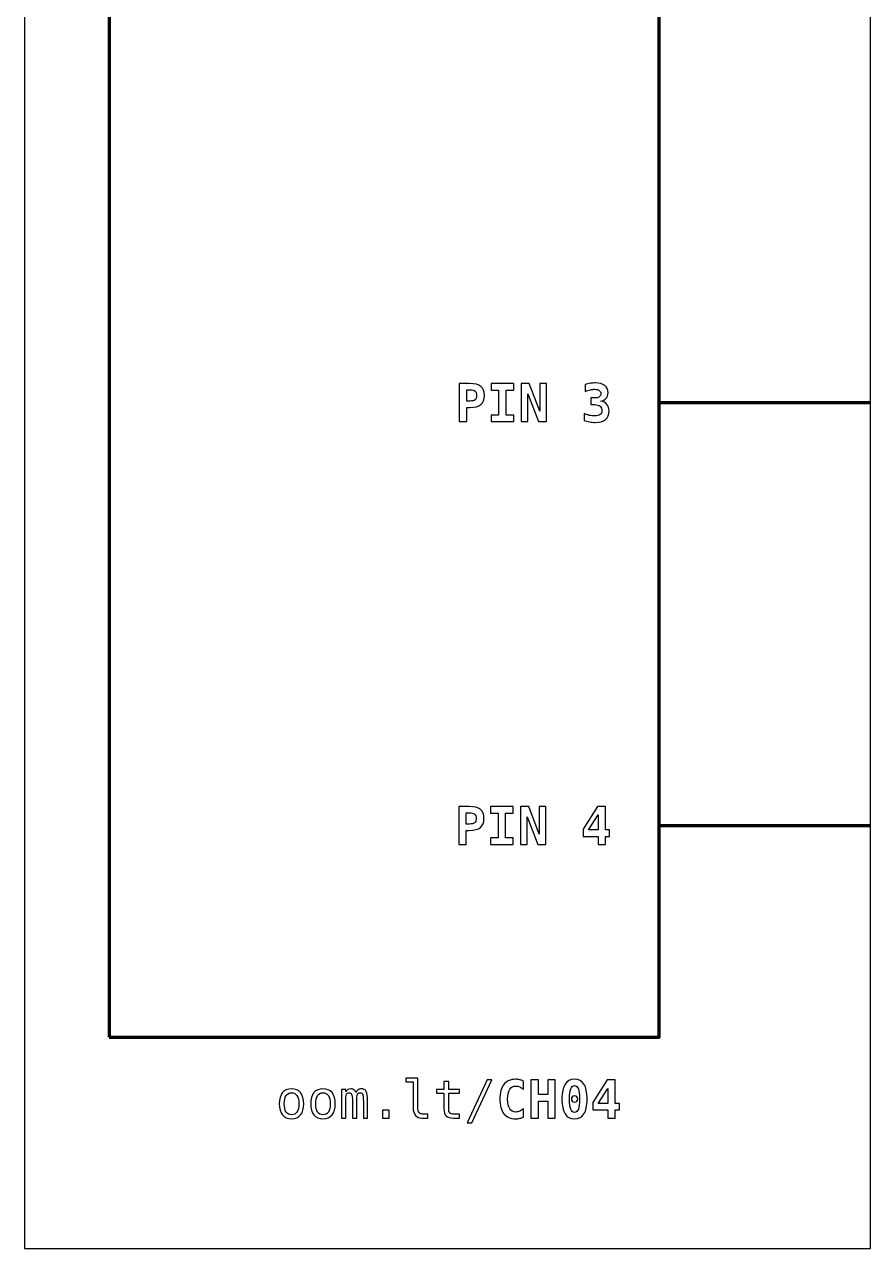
# Model space of a CAD drawing. Header units: centimetres. Extents: x -11.5 to -9.5, y -16.85 to -10.85.
# Drawn here: x -11.5 to -9.5, y -16.85 to -13.956 of the extents above; entities that cross this region are included whole.
import ezdxf

# ---------------------------------------------------------------- set-up
doc = ezdxf.new("R2010")
doc.units = ezdxf.units.CM
doc.header["$MEASUREMENT"] = 0
doc.layers.add('Layer 1', color=7, linetype='Continuous')

msp = doc.modelspace()

# ---------------------------------------------------------------- linework, layer by layer
at = {"layer": 'Layer 1', "color": 7}
msp.add_lwpolyline([(-11.5, -16.85), (-9.5, -16.85), (-9.5, -10.85), (-11.5, -10.85), (-11.5, -16.85)], close=True, dxfattribs=at)
at = {"layer": 'Layer 1', "color": 7, "lineweight": 100}
msp.add_lwpolyline([(-11.3, -16.35), (-10, -16.35), (-10, -12.35), (-11.3, -12.35), (-11.3, -16.35)], close=True, dxfattribs=at)
at = {"layer": 'Layer 1', "color": 250}
for points, knots in [([(-10.47204, -14.80492), (-10.47204, -14.80492), (-10.44761, -14.80492), (-10.44761, -14.80492), (-10.44761, -14.80492), (-10.4352, -14.80492), (-10.42627, -14.80712), (-10.42082, -14.81155), (-10.42082, -14.81155), (-10.41536, -14.81597), (-10.41265, -14.82315), (-10.41265, -14.83307), (-10.41265, -14.83307), (-10.41265, -14.84299), (-10.41536, -14.85017), (-10.42082, -14.8546), (-10.42082, -14.8546), (-10.42627, -14.85902), (-10.4352, -14.86122), (-10.44761, -14.86122), (-10.44761, -14.86122), (-10.44761, -14.86122), (-10.45426, -14.86122), (-10.45426, -14.86122), (-10.45426, -14.86122), (-10.45426, -14.86122), (-10.45426, -14.89493), (-10.45426, -14.89493), (-10.45426, -14.89493), (-10.45426, -14.89493), (-10.47204, -14.89493), (-10.47204, -14.89493), (-10.47204, -14.89493), (-10.47204, -14.89493), (-10.47204, -14.80492), (-10.47204, -14.80492)], [0, 0, 0, 0, 0.1111111, 0.1111111, 0.1111111, 0.1111111, 0.2222222, 0.2222222, 0.2222222, 0.2222222, 0.3333333, 0.3333333, 0.3333333, 0.3333333, 0.4444444, 0.4444444, 0.4444444, 0.4444444, 0.5555556, 0.5555556, 0.5555556, 0.5555556, 0.6666667, 0.6666667, 0.6666667, 0.6666667, 0.7777778, 0.7777778, 0.7777778, 0.7777778, 0.8888889, 0.8888889, 0.8888889, 0.8888889, 1, 1, 1, 1]), ([(-10.39711, -14.8206), (-10.39711, -14.8206), (-10.39711, -14.80492), (-10.39711, -14.80492), (-10.39711, -14.80492), (-10.39711, -14.80492), (-10.34352, -14.80492), (-10.34352, -14.80492), (-10.34352, -14.80492), (-10.34352, -14.80492), (-10.34352, -14.8206), (-10.34352, -14.8206), (-10.34352, -14.8206), (-10.34352, -14.8206), (-10.36143, -14.8206), (-10.36143, -14.8206), (-10.36143, -14.8206), (-10.36143, -14.8206), (-10.36143, -14.87925), (-10.36143, -14.87925), (-10.36143, -14.87925), (-10.36143, -14.87925), (-10.34352, -14.87925), (-10.34352, -14.87925), (-10.34352, -14.87925), (-10.34352, -14.87925), (-10.34352, -14.89493), (-10.34352, -14.89493), (-10.34352, -14.89493), (-10.34352, -14.89493), (-10.39711, -14.89493), (-10.39711, -14.89493), (-10.39711, -14.89493), (-10.39711, -14.89493), (-10.39711, -14.87925), (-10.39711, -14.87925), (-10.39711, -14.87925), (-10.39711, -14.87925), (-10.37921, -14.87925), (-10.37921, -14.87925), (-10.37921, -14.87925), (-10.37921, -14.87925), (-10.37921, -14.8206), (-10.37921, -14.8206), (-10.37921, -14.8206), (-10.37921, -14.8206), (-10.39711, -14.8206), (-10.39711, -14.8206)], [0, 0, 0, 0, 0.0833333, 0.0833333, 0.0833333, 0.0833333, 0.1666667, 0.1666667, 0.1666667, 0.1666667, 0.25, 0.25, 0.25, 0.25, 0.3333333, 0.3333333, 0.3333333, 0.3333333, 0.4166667, 0.4166667, 0.4166667, 0.4166667, 0.5, 0.5, 0.5, 0.5, 0.5833333, 0.5833333, 0.5833333, 0.5833333, 0.6666667, 0.6666667, 0.6666667, 0.6666667, 0.75, 0.75, 0.75, 0.75, 0.8333333, 0.8333333, 0.8333333, 0.8333333, 0.9166667, 0.9166667, 0.9166667, 0.9166667, 1, 1, 1, 1]), ([(-10.32597, -14.80492), (-10.32597, -14.80492), (-10.30685, -14.80492), (-10.30685, -14.80492), (-10.30685, -14.80492), (-10.30685, -14.80492), (-10.28179, -14.87034), (-10.28179, -14.87034), (-10.28179, -14.87034), (-10.28179, -14.87034), (-10.28179, -14.80492), (-10.28179, -14.80492), (-10.28179, -14.80492), (-10.28179, -14.80492), (-10.26611, -14.80492), (-10.26611, -14.80492), (-10.26611, -14.80492), (-10.26611, -14.80492), (-10.26611, -14.89493), (-10.26611, -14.89493), (-10.26611, -14.89493), (-10.26611, -14.89493), (-10.2851, -14.89493), (-10.2851, -14.89493), (-10.2851, -14.89493), (-10.2851, -14.89493), (-10.31029, -14.82951), (-10.31029, -14.82951), (-10.31029, -14.82951), (-10.31029, -14.82951), (-10.31029, -14.89493), (-10.31029, -14.89493), (-10.31029, -14.89493), (-10.31029, -14.89493), (-10.32597, -14.89493), (-10.32597, -14.89493), (-10.32597, -14.89493), (-10.32597, -14.89493), (-10.32597, -14.80492), (-10.32597, -14.80492)], [0, 0, 0, 0, 0.1, 0.1, 0.1, 0.1, 0.2, 0.2, 0.2, 0.2, 0.3, 0.3, 0.3, 0.3, 0.4, 0.4, 0.4, 0.4, 0.5, 0.5, 0.5, 0.5, 0.6, 0.6, 0.6, 0.6, 0.7, 0.7, 0.7, 0.7, 0.8, 0.8, 0.8, 0.8, 0.9, 0.9, 0.9, 0.9, 1, 1, 1, 1]), ([(-10.1514, -14.85466), (-10.1514, -14.85466), (-10.16093, -14.85466), (-10.16093, -14.85466), (-10.16093, -14.85466), (-10.16093, -14.85466), (-10.16093, -14.83898), (-10.16093, -14.83898), (-10.16093, -14.83898), (-10.16093, -14.83898), (-10.1514, -14.83898), (-10.1514, -14.83898), (-10.1514, -14.83898), (-10.147, -14.83898), (-10.14356, -14.83811), (-10.14113, -14.83636), (-10.14113, -14.83636), (-10.1387, -14.83461), (-10.13749, -14.83215), (-10.13749, -14.82898), (-10.13749, -14.82898), (-10.13749, -14.82564), (-10.1387, -14.82303), (-10.14113, -14.82116), (-10.14113, -14.82116), (-10.14356, -14.81928), (-10.147, -14.81836), (-10.1514, -14.81836), (-10.1514, -14.81836), (-10.15477, -14.81836), (-10.1584, -14.81879), (-10.16224, -14.81963), (-10.16224, -14.81963), (-10.16611, -14.82048), (-10.17011, -14.82171), (-10.17424, -14.82332), (-10.17424, -14.82332), (-10.17424, -14.82332), (-10.17424, -14.80716), (-10.17424, -14.80716), (-10.17424, -14.80716), (-10.17011, -14.80591), (-10.16603, -14.80496), (-10.16202, -14.80428), (-10.16202, -14.80428), (-10.15799, -14.80362), (-10.15414, -14.80329), (-10.15043, -14.80329), (-10.15043, -14.80329), (-10.14095, -14.80329), (-10.13356, -14.80537), (-10.12827, -14.80951), (-10.12827, -14.80951), (-10.12296, -14.81365), (-10.12031, -14.81935), (-10.12031, -14.82663), (-10.12031, -14.82663), (-10.12031, -14.83196), (-10.12183, -14.83634), (-10.1249, -14.83974), (-10.1249, -14.83974), (-10.12794, -14.84313), (-10.1323, -14.84536), (-10.13796, -14.84639), (-10.13796, -14.84639), (-10.13154, -14.84752), (-10.12662, -14.85009), (-10.12325, -14.85408), (-10.12325, -14.85408), (-10.11987, -14.85807), (-10.11819, -14.86334), (-10.11819, -14.86985), (-10.11819, -14.86985), (-10.11819, -14.87857), (-10.12099, -14.88522), (-10.12656, -14.88981), (-10.12656, -14.88981), (-10.13216, -14.89439), (-10.14027, -14.89668), (-10.15093, -14.89668), (-10.15093, -14.89668), (-10.15545, -14.89668), (-10.15992, -14.89629), (-10.16432, -14.89553), (-10.16432, -14.89553), (-10.16873, -14.89477), (-10.17295, -14.89365), (-10.17696, -14.89221), (-10.17696, -14.89221), (-10.17696, -14.89221), (-10.17696, -14.87569), (-10.17696, -14.87569), (-10.17696, -14.87569), (-10.17317, -14.87758), (-10.1691, -14.87902), (-10.16471, -14.88001), (-10.16471, -14.88001), (-10.16035, -14.881), (-10.15574, -14.88149), (-10.15093, -14.88149), (-10.15093, -14.88149), (-10.14609, -14.88149), (-10.14228, -14.88038), (-10.13946, -14.87814), (-10.13946, -14.87814), (-10.13665, -14.87592), (-10.13525, -14.87291), (-10.13525, -14.86912), (-10.13525, -14.86912), (-10.13525, -14.86452), (-10.13665, -14.86093), (-10.13946, -14.85842), (-10.13946, -14.85842), (-10.14228, -14.85591), (-10.14626, -14.85466), (-10.1514, -14.85466)], [0, 0, 0, 0, 0.0344828, 0.0344828, 0.0344828, 0.0344828, 0.0689655, 0.0689655, 0.0689655, 0.0689655, 0.1034483, 0.1034483, 0.1034483, 0.1034483, 0.137931, 0.137931, 0.137931, 0.137931, 0.1724138, 0.1724138, 0.1724138, 0.1724138, 0.2068966, 0.2068966, 0.2068966, 0.2068966, 0.2413793, 0.2413793, 0.2413793, 0.2413793, 0.2758621, 0.2758621, 0.2758621, 0.2758621, 0.3103448, 0.3103448, 0.3103448, 0.3103448, 0.3448276, 0.3448276, 0.3448276, 0.3448276, 0.3793103, 0.3793103, 0.3793103, 0.3793103, 0.4137931, 0.4137931, 0.4137931, 0.4137931, 0.4482759, 0.4482759, 0.4482759, 0.4482759, 0.4827586, 0.4827586, 0.4827586, 0.4827586, 0.5172414, 0.5172414, 0.5172414, 0.5172414, 0.5517241, 0.5517241, 0.5517241, 0.5517241, 0.5862069, 0.5862069, 0.5862069, 0.5862069, 0.6206897, 0.6206897, 0.6206897, 0.6206897, 0.6551724, 0.6551724, 0.6551724, 0.6551724, 0.6896552, 0.6896552, 0.6896552, 0.6896552, 0.7241379, 0.7241379, 0.7241379, 0.7241379, 0.7586207, 0.7586207, 0.7586207, 0.7586207, 0.7931034, 0.7931034, 0.7931034, 0.7931034, 0.8275862, 0.8275862, 0.8275862, 0.8275862, 0.862069, 0.862069, 0.862069, 0.862069, 0.8965517, 0.8965517, 0.8965517, 0.8965517, 0.9310345, 0.9310345, 0.9310345, 0.9310345, 0.9655172, 0.9655172, 0.9655172, 0.9655172, 1, 1, 1, 1]), ([(-10.45426, -14.81988), (-10.45426, -14.81988), (-10.45426, -14.84626), (-10.45426, -14.84626), (-10.45426, -14.84626), (-10.45426, -14.84626), (-10.44695, -14.84626), (-10.44695, -14.84626), (-10.44695, -14.84626), (-10.44113, -14.84626), (-10.43703, -14.84527), (-10.43469, -14.84332), (-10.43469, -14.84332), (-10.43232, -14.84134), (-10.43115, -14.83793), (-10.43115, -14.83307), (-10.43115, -14.83307), (-10.43115, -14.82822), (-10.43232, -14.8248), (-10.43469, -14.82282), (-10.43469, -14.82282), (-10.43703, -14.82087), (-10.44113, -14.81988), (-10.44695, -14.81988), (-10.44695, -14.81988), (-10.44695, -14.81988), (-10.45426, -14.81988), (-10.45426, -14.81988)], [0, 0, 0, 0, 0.1428571, 0.1428571, 0.1428571, 0.1428571, 0.2857143, 0.2857143, 0.2857143, 0.2857143, 0.4285714, 0.4285714, 0.4285714, 0.4285714, 0.5714286, 0.5714286, 0.5714286, 0.5714286, 0.7142857, 0.7142857, 0.7142857, 0.7142857, 0.8571429, 0.8571429, 0.8571429, 0.8571429, 1, 1, 1, 1]), ([(-10.47329, -15.80498), (-10.47329, -15.80498), (-10.44886, -15.80498), (-10.44886, -15.80498), (-10.44886, -15.80498), (-10.43645, -15.80498), (-10.42752, -15.80718), (-10.42207, -15.81161), (-10.42207, -15.81161), (-10.41661, -15.81603), (-10.4139, -15.82321), (-10.4139, -15.83313), (-10.4139, -15.83313), (-10.4139, -15.84305), (-10.41661, -15.85023), (-10.42207, -15.85466), (-10.42207, -15.85466), (-10.42752, -15.85908), (-10.43645, -15.86128), (-10.44886, -15.86128), (-10.44886, -15.86128), (-10.44886, -15.86128), (-10.45551, -15.86128), (-10.45551, -15.86128), (-10.45551, -15.86128), (-10.45551, -15.86128), (-10.45551, -15.89499), (-10.45551, -15.89499), (-10.45551, -15.89499), (-10.45551, -15.89499), (-10.47329, -15.89499), (-10.47329, -15.89499), (-10.47329, -15.89499), (-10.47329, -15.89499), (-10.47329, -15.80498), (-10.47329, -15.80498)], [0, 0, 0, 0, 0.1111111, 0.1111111, 0.1111111, 0.1111111, 0.2222222, 0.2222222, 0.2222222, 0.2222222, 0.3333333, 0.3333333, 0.3333333, 0.3333333, 0.4444444, 0.4444444, 0.4444444, 0.4444444, 0.5555556, 0.5555556, 0.5555556, 0.5555556, 0.6666667, 0.6666667, 0.6666667, 0.6666667, 0.7777778, 0.7777778, 0.7777778, 0.7777778, 0.8888889, 0.8888889, 0.8888889, 0.8888889, 1, 1, 1, 1]), ([(-10.45551, -15.81994), (-10.45551, -15.81994), (-10.45551, -15.84632), (-10.45551, -15.84632), (-10.45551, -15.84632), (-10.45551, -15.84632), (-10.4482, -15.84632), (-10.4482, -15.84632), (-10.4482, -15.84632), (-10.44238, -15.84632), (-10.43828, -15.84533), (-10.43594, -15.84338), (-10.43594, -15.84338), (-10.43357, -15.8414), (-10.4324, -15.83799), (-10.4324, -15.83313), (-10.4324, -15.83313), (-10.4324, -15.82828), (-10.43357, -15.82486), (-10.43594, -15.82288), (-10.43594, -15.82288), (-10.43828, -15.82093), (-10.44238, -15.81994), (-10.4482, -15.81994), (-10.4482, -15.81994), (-10.4482, -15.81994), (-10.45551, -15.81994), (-10.45551, -15.81994)], [0, 0, 0, 0, 0.1428571, 0.1428571, 0.1428571, 0.1428571, 0.2857143, 0.2857143, 0.2857143, 0.2857143, 0.4285714, 0.4285714, 0.4285714, 0.4285714, 0.5714286, 0.5714286, 0.5714286, 0.5714286, 0.7142857, 0.7142857, 0.7142857, 0.7142857, 0.8571429, 0.8571429, 0.8571429, 0.8571429, 1, 1, 1, 1]), ([(-10.39836, -15.82066), (-10.39836, -15.82066), (-10.39836, -15.80498), (-10.39836, -15.80498), (-10.39836, -15.80498), (-10.39836, -15.80498), (-10.34477, -15.80498), (-10.34477, -15.80498), (-10.34477, -15.80498), (-10.34477, -15.80498), (-10.34477, -15.82066), (-10.34477, -15.82066), (-10.34477, -15.82066), (-10.34477, -15.82066), (-10.36268, -15.82066), (-10.36268, -15.82066), (-10.36268, -15.82066), (-10.36268, -15.82066), (-10.36268, -15.87931), (-10.36268, -15.87931), (-10.36268, -15.87931), (-10.36268, -15.87931), (-10.34477, -15.87931), (-10.34477, -15.87931), (-10.34477, -15.87931), (-10.34477, -15.87931), (-10.34477, -15.89499), (-10.34477, -15.89499), (-10.34477, -15.89499), (-10.34477, -15.89499), (-10.39836, -15.89499), (-10.39836, -15.89499), (-10.39836, -15.89499), (-10.39836, -15.89499), (-10.39836, -15.87931), (-10.39836, -15.87931), (-10.39836, -15.87931), (-10.39836, -15.87931), (-10.38046, -15.87931), (-10.38046, -15.87931), (-10.38046, -15.87931), (-10.38046, -15.87931), (-10.38046, -15.82066), (-10.38046, -15.82066), (-10.38046, -15.82066), (-10.38046, -15.82066), (-10.39836, -15.82066), (-10.39836, -15.82066)], [0, 0, 0, 0, 0.0833333, 0.0833333, 0.0833333, 0.0833333, 0.1666667, 0.1666667, 0.1666667, 0.1666667, 0.25, 0.25, 0.25, 0.25, 0.3333333, 0.3333333, 0.3333333, 0.3333333, 0.4166667, 0.4166667, 0.4166667, 0.4166667, 0.5, 0.5, 0.5, 0.5, 0.5833333, 0.5833333, 0.5833333, 0.5833333, 0.6666667, 0.6666667, 0.6666667, 0.6666667, 0.75, 0.75, 0.75, 0.75, 0.8333333, 0.8333333, 0.8333333, 0.8333333, 0.9166667, 0.9166667, 0.9166667, 0.9166667, 1, 1, 1, 1]), ([(-10.32722, -15.80498), (-10.32722, -15.80498), (-10.3081, -15.80498), (-10.3081, -15.80498), (-10.3081, -15.80498), (-10.3081, -15.80498), (-10.28304, -15.8704), (-10.28304, -15.8704), (-10.28304, -15.8704), (-10.28304, -15.8704), (-10.28304, -15.80498), (-10.28304, -15.80498), (-10.28304, -15.80498), (-10.28304, -15.80498), (-10.26736, -15.80498), (-10.26736, -15.80498), (-10.26736, -15.80498), (-10.26736, -15.80498), (-10.26736, -15.89499), (-10.26736, -15.89499), (-10.26736, -15.89499), (-10.26736, -15.89499), (-10.28635, -15.89499), (-10.28635, -15.89499), (-10.28635, -15.89499), (-10.28635, -15.89499), (-10.31154, -15.82957), (-10.31154, -15.82957), (-10.31154, -15.82957), (-10.31154, -15.82957), (-10.31154, -15.89499), (-10.31154, -15.89499), (-10.31154, -15.89499), (-10.31154, -15.89499), (-10.32722, -15.89499), (-10.32722, -15.89499), (-10.32722, -15.89499), (-10.32722, -15.89499), (-10.32722, -15.80498), (-10.32722, -15.80498)], [0, 0, 0, 0, 0.1, 0.1, 0.1, 0.1, 0.2, 0.2, 0.2, 0.2, 0.3, 0.3, 0.3, 0.3, 0.4, 0.4, 0.4, 0.4, 0.5, 0.5, 0.5, 0.5, 0.6, 0.6, 0.6, 0.6, 0.7, 0.7, 0.7, 0.7, 0.8, 0.8, 0.8, 0.8, 0.9, 0.9, 0.9, 0.9, 1, 1, 1, 1]), ([(-10.14545, -15.80498), (-10.14545, -15.80498), (-10.12682, -15.80498), (-10.12682, -15.80498), (-10.12682, -15.80498), (-10.12682, -15.80498), (-10.12682, -15.86032), (-10.12682, -15.86032), (-10.12682, -15.86032), (-10.12682, -15.86032), (-10.11695, -15.86032), (-10.11695, -15.86032), (-10.11695, -15.86032), (-10.11695, -15.86032), (-10.11695, -15.87556), (-10.11695, -15.87556), (-10.11695, -15.87556), (-10.11695, -15.87556), (-10.12682, -15.87556), (-10.12682, -15.87556), (-10.12682, -15.87556), (-10.12682, -15.87556), (-10.12682, -15.89499), (-10.12682, -15.89499), (-10.12682, -15.89499), (-10.12682, -15.89499), (-10.14388, -15.89499), (-10.14388, -15.89499), (-10.14388, -15.89499), (-10.14388, -15.89499), (-10.14388, -15.87556), (-10.14388, -15.87556), (-10.14388, -15.87556), (-10.14388, -15.87556), (-10.17959, -15.87556), (-10.17959, -15.87556), (-10.17959, -15.87556), (-10.17959, -15.87556), (-10.17959, -15.85832), (-10.17959, -15.85832), (-10.17959, -15.85832), (-10.17959, -15.85832), (-10.14545, -15.80498), (-10.14545, -15.80498)], [0, 0, 0, 0, 0.0909091, 0.0909091, 0.0909091, 0.0909091, 0.1818182, 0.1818182, 0.1818182, 0.1818182, 0.2727273, 0.2727273, 0.2727273, 0.2727273, 0.3636364, 0.3636364, 0.3636364, 0.3636364, 0.4545455, 0.4545455, 0.4545455, 0.4545455, 0.5454545, 0.5454545, 0.5454545, 0.5454545, 0.6363636, 0.6363636, 0.6363636, 0.6363636, 0.7272727, 0.7272727, 0.7272727, 0.7272727, 0.8181818, 0.8181818, 0.8181818, 0.8181818, 0.9090909, 0.9090909, 0.9090909, 0.9090909, 1, 1, 1, 1]), ([(-10.14388, -15.82476), (-10.14388, -15.82476), (-10.16662, -15.86032), (-10.16662, -15.86032), (-10.16662, -15.86032), (-10.16662, -15.86032), (-10.14388, -15.86032), (-10.14388, -15.86032), (-10.14388, -15.86032), (-10.14388, -15.86032), (-10.14388, -15.82476), (-10.14388, -15.82476)], [0, 0, 0, 0, 0.3333333, 0.3333333, 0.3333333, 0.3333333, 0.6666667, 0.6666667, 0.6666667, 0.6666667, 1, 1, 1, 1]), ([(-10.57002, -16.51704), (-10.57002, -16.52202), (-10.56911, -16.52577), (-10.56728, -16.5283), (-10.56728, -16.5283), (-10.56545, -16.53083), (-10.56275, -16.53211), (-10.55917, -16.53211), (-10.55917, -16.53211), (-10.55917, -16.53211), (-10.54621, -16.53211), (-10.54621, -16.53211), (-10.54621, -16.53211), (-10.54621, -16.53211), (-10.54621, -16.54151), (-10.54621, -16.54151), (-10.54621, -16.54151), (-10.54621, -16.54151), (-10.56024, -16.54151), (-10.56024, -16.54151), (-10.56024, -16.54151), (-10.56689, -16.54151), (-10.57201, -16.53937), (-10.57566, -16.53511), (-10.57566, -16.53511), (-10.5793, -16.53085), (-10.58111, -16.52482), (-10.58111, -16.51704), (-10.58111, -16.51704), (-10.58111, -16.51704), (-10.58111, -16.45572), (-10.58111, -16.45572), (-10.58111, -16.45572), (-10.58111, -16.45572), (-10.59889, -16.45572), (-10.59889, -16.45572), (-10.59889, -16.45572), (-10.59889, -16.45572), (-10.59889, -16.44703), (-10.59889, -16.44703), (-10.59889, -16.44703), (-10.59889, -16.44703), (-10.57002, -16.44703), (-10.57002, -16.44703), (-10.57002, -16.44703), (-10.57002, -16.44703), (-10.57002, -16.51704), (-10.57002, -16.51704)], [0, 0, 0, 0, 0.0833333, 0.0833333, 0.0833333, 0.0833333, 0.1666667, 0.1666667, 0.1666667, 0.1666667, 0.25, 0.25, 0.25, 0.25, 0.3333333, 0.3333333, 0.3333333, 0.3333333, 0.4166667, 0.4166667, 0.4166667, 0.4166667, 0.5, 0.5, 0.5, 0.5, 0.5833333, 0.5833333, 0.5833333, 0.5833333, 0.6666667, 0.6666667, 0.6666667, 0.6666667, 0.75, 0.75, 0.75, 0.75, 0.8333333, 0.8333333, 0.8333333, 0.8333333, 0.9166667, 0.9166667, 0.9166667, 0.9166667, 1, 1, 1, 1]), ([(-10.49719, -16.45481), (-10.49719, -16.45481), (-10.49719, -16.47399), (-10.49719, -16.47399), (-10.49719, -16.47399), (-10.49719, -16.47399), (-10.47198, -16.47399), (-10.47198, -16.47399), (-10.47198, -16.47399), (-10.47198, -16.47399), (-10.47198, -16.48261), (-10.47198, -16.48261), (-10.47198, -16.48261), (-10.47198, -16.48261), (-10.49719, -16.48261), (-10.49719, -16.48261), (-10.49719, -16.48261), (-10.49719, -16.48261), (-10.49719, -16.51926), (-10.49719, -16.51926), (-10.49719, -16.51926), (-10.49719, -16.52424), (-10.49624, -16.52772), (-10.49435, -16.52968), (-10.49435, -16.52968), (-10.49246, -16.53165), (-10.48916, -16.53264), (-10.48447, -16.53264), (-10.48447, -16.53264), (-10.48447, -16.53264), (-10.47198, -16.53264), (-10.47198, -16.53264), (-10.47198, -16.53264), (-10.47198, -16.53264), (-10.47198, -16.54151), (-10.47198, -16.54151), (-10.47198, -16.54151), (-10.47198, -16.54151), (-10.48554, -16.54151), (-10.48554, -16.54151), (-10.48554, -16.54151), (-10.49388, -16.54151), (-10.49974, -16.53984), (-10.50316, -16.53651), (-10.50316, -16.53651), (-10.50657, -16.53318), (-10.50828, -16.52741), (-10.50828, -16.51926), (-10.50828, -16.51926), (-10.50828, -16.51926), (-10.50828, -16.48261), (-10.50828, -16.48261), (-10.50828, -16.48261), (-10.50828, -16.48261), (-10.52631, -16.48261), (-10.52631, -16.48261), (-10.52631, -16.48261), (-10.52631, -16.48261), (-10.52631, -16.47399), (-10.52631, -16.47399), (-10.52631, -16.47399), (-10.52631, -16.47399), (-10.50828, -16.47399), (-10.50828, -16.47399), (-10.50828, -16.47399), (-10.50828, -16.47399), (-10.50828, -16.45481), (-10.50828, -16.45481), (-10.50828, -16.45481), (-10.50828, -16.45481), (-10.49719, -16.45481), (-10.49719, -16.45481)], [0, 0, 0, 0, 0.0555556, 0.0555556, 0.0555556, 0.0555556, 0.1111111, 0.1111111, 0.1111111, 0.1111111, 0.1666667, 0.1666667, 0.1666667, 0.1666667, 0.2222222, 0.2222222, 0.2222222, 0.2222222, 0.2777778, 0.2777778, 0.2777778, 0.2777778, 0.3333333, 0.3333333, 0.3333333, 0.3333333, 0.3888889, 0.3888889, 0.3888889, 0.3888889, 0.4444444, 0.4444444, 0.4444444, 0.4444444, 0.5, 0.5, 0.5, 0.5, 0.5555556, 0.5555556, 0.5555556, 0.5555556, 0.6111111, 0.6111111, 0.6111111, 0.6111111, 0.6666667, 0.6666667, 0.6666667, 0.6666667, 0.7222222, 0.7222222, 0.7222222, 0.7222222, 0.7777778, 0.7777778, 0.7777778, 0.7777778, 0.8333333, 0.8333333, 0.8333333, 0.8333333, 0.8888889, 0.8888889, 0.8888889, 0.8888889, 0.9444444, 0.9444444, 0.9444444, 0.9444444, 1, 1, 1, 1]), ([(-10.40627, -16.4515), (-10.40627, -16.4515), (-10.39481, -16.4515), (-10.39481, -16.4515), (-10.39481, -16.4515), (-10.39481, -16.4515), (-10.4422, -16.55297), (-10.4422, -16.55297), (-10.4422, -16.55297), (-10.4422, -16.55297), (-10.45373, -16.55297), (-10.45373, -16.55297), (-10.45373, -16.55297), (-10.45373, -16.55297), (-10.40627, -16.4515), (-10.40627, -16.4515)], [0, 0, 0, 0, 0.25, 0.25, 0.25, 0.25, 0.5, 0.5, 0.5, 0.5, 0.75, 0.75, 0.75, 0.75, 1, 1, 1, 1]), ([(-10.32038, -16.53892), (-10.3232, -16.54036), (-10.32614, -16.54145), (-10.32925, -16.54217), (-10.32925, -16.54217), (-10.33233, -16.54289), (-10.33559, -16.54326), (-10.339, -16.54326), (-10.339, -16.54326), (-10.35114, -16.54326), (-10.36042, -16.53927), (-10.3668, -16.53126), (-10.3668, -16.53126), (-10.3732, -16.52326), (-10.37639, -16.51171), (-10.37639, -16.49659), (-10.37639, -16.49659), (-10.37639, -16.48144), (-10.3732, -16.46988), (-10.3668, -16.46187), (-10.3668, -16.46187), (-10.36042, -16.45387), (-10.35114, -16.44987), (-10.339, -16.44987), (-10.339, -16.44987), (-10.33559, -16.44987), (-10.33231, -16.45025), (-10.32919, -16.45097), (-10.32919, -16.45097), (-10.32604, -16.45169), (-10.32312, -16.45278), (-10.32038, -16.45422), (-10.32038, -16.45422), (-10.32038, -16.45422), (-10.32038, -16.47399), (-10.32038, -16.47399), (-10.32038, -16.47399), (-10.32342, -16.47117), (-10.32641, -16.46912), (-10.32927, -16.4678), (-10.32927, -16.4678), (-10.33215, -16.4665), (-10.33511, -16.46584), (-10.33818, -16.46584), (-10.33818, -16.46584), (-10.34468, -16.46584), (-10.3496, -16.46844), (-10.35291, -16.4736), (-10.35291, -16.4736), (-10.35623, -16.47877), (-10.35789, -16.48642), (-10.35789, -16.49659), (-10.35789, -16.49659), (-10.35789, -16.50673), (-10.35623, -16.51437), (-10.35291, -16.51953), (-10.35291, -16.51953), (-10.3496, -16.5247), (-10.34468, -16.52729), (-10.33818, -16.52729), (-10.33818, -16.52729), (-10.33511, -16.52729), (-10.33215, -16.52663), (-10.32927, -16.52534), (-10.32927, -16.52534), (-10.32641, -16.52402), (-10.32342, -16.52196), (-10.32038, -16.51914), (-10.32038, -16.51914), (-10.32038, -16.51914), (-10.32038, -16.53892), (-10.32038, -16.53892)], [0, 0, 0, 0, 0.0555556, 0.0555556, 0.0555556, 0.0555556, 0.1111111, 0.1111111, 0.1111111, 0.1111111, 0.1666667, 0.1666667, 0.1666667, 0.1666667, 0.2222222, 0.2222222, 0.2222222, 0.2222222, 0.2777778, 0.2777778, 0.2777778, 0.2777778, 0.3333333, 0.3333333, 0.3333333, 0.3333333, 0.3888889, 0.3888889, 0.3888889, 0.3888889, 0.4444444, 0.4444444, 0.4444444, 0.4444444, 0.5, 0.5, 0.5, 0.5, 0.5555556, 0.5555556, 0.5555556, 0.5555556, 0.6111111, 0.6111111, 0.6111111, 0.6111111, 0.6666667, 0.6666667, 0.6666667, 0.6666667, 0.7222222, 0.7222222, 0.7222222, 0.7222222, 0.7777778, 0.7777778, 0.7777778, 0.7777778, 0.8333333, 0.8333333, 0.8333333, 0.8333333, 0.8888889, 0.8888889, 0.8888889, 0.8888889, 0.9444444, 0.9444444, 0.9444444, 0.9444444, 1, 1, 1, 1]), ([(-10.30297, -16.4515), (-10.30297, -16.4515), (-10.28519, -16.4515), (-10.28519, -16.4515), (-10.28519, -16.4515), (-10.28519, -16.4515), (-10.28519, -16.4858), (-10.28519, -16.4858), (-10.28519, -16.4858), (-10.28519, -16.4858), (-10.26292, -16.4858), (-10.26292, -16.4858), (-10.26292, -16.4858), (-10.26292, -16.4858), (-10.26292, -16.4515), (-10.26292, -16.4515), (-10.26292, -16.4515), (-10.26292, -16.4515), (-10.24514, -16.4515), (-10.24514, -16.4515), (-10.24514, -16.4515), (-10.24514, -16.4515), (-10.24514, -16.54151), (-10.24514, -16.54151), (-10.24514, -16.54151), (-10.24514, -16.54151), (-10.26292, -16.54151), (-10.26292, -16.54151), (-10.26292, -16.54151), (-10.26292, -16.54151), (-10.26292, -16.50149), (-10.26292, -16.50149), (-10.26292, -16.50149), (-10.26292, -16.50149), (-10.28519, -16.50149), (-10.28519, -16.50149), (-10.28519, -16.50149), (-10.28519, -16.50149), (-10.28519, -16.54151), (-10.28519, -16.54151), (-10.28519, -16.54151), (-10.28519, -16.54151), (-10.30297, -16.54151), (-10.30297, -16.54151), (-10.30297, -16.54151), (-10.30297, -16.54151), (-10.30297, -16.4515), (-10.30297, -16.4515)], [0, 0, 0, 0, 0.0833333, 0.0833333, 0.0833333, 0.0833333, 0.1666667, 0.1666667, 0.1666667, 0.1666667, 0.25, 0.25, 0.25, 0.25, 0.3333333, 0.3333333, 0.3333333, 0.3333333, 0.4166667, 0.4166667, 0.4166667, 0.4166667, 0.5, 0.5, 0.5, 0.5, 0.5833333, 0.5833333, 0.5833333, 0.5833333, 0.6666667, 0.6666667, 0.6666667, 0.6666667, 0.75, 0.75, 0.75, 0.75, 0.8333333, 0.8333333, 0.8333333, 0.8333333, 0.9166667, 0.9166667, 0.9166667, 0.9166667, 1, 1, 1, 1]), ([(-10.22948, -16.49659), (-10.22948, -16.48101), (-10.22701, -16.46932), (-10.22207, -16.46154), (-10.22207, -16.46154), (-10.21711, -16.45376), (-10.20969, -16.44987), (-10.19975, -16.44987), (-10.19975, -16.44987), (-10.18979, -16.44987), (-10.18234, -16.45374), (-10.17738, -16.4615), (-10.17738, -16.4615), (-10.17244, -16.46926), (-10.16997, -16.48097), (-10.16997, -16.49659), (-10.16997, -16.49659), (-10.16997, -16.51219), (-10.17244, -16.52387), (-10.17738, -16.53163), (-10.17738, -16.53163), (-10.18234, -16.53939), (-10.18979, -16.54326), (-10.19975, -16.54326), (-10.19975, -16.54326), (-10.20969, -16.54326), (-10.21711, -16.53937), (-10.22207, -16.53159), (-10.22207, -16.53159), (-10.22701, -16.52381), (-10.22948, -16.51214), (-10.22948, -16.49659)], [0, 0, 0, 0, 0.125, 0.125, 0.125, 0.125, 0.25, 0.25, 0.25, 0.25, 0.375, 0.375, 0.375, 0.375, 0.5, 0.5, 0.5, 0.5, 0.625, 0.625, 0.625, 0.625, 0.75, 0.75, 0.75, 0.75, 0.875, 0.875, 0.875, 0.875, 1, 1, 1, 1]), ([(-10.19975, -16.46494), (-10.20386, -16.46494), (-10.20685, -16.46745), (-10.20874, -16.47247), (-10.20874, -16.47247), (-10.21063, -16.47751), (-10.21158, -16.48554), (-10.21158, -16.49659), (-10.21158, -16.49659), (-10.21158, -16.50762), (-10.21063, -16.51562), (-10.20874, -16.52066), (-10.20874, -16.52066), (-10.20685, -16.52569), (-10.20386, -16.5282), (-10.19975, -16.5282), (-10.19975, -16.5282), (-10.19561, -16.5282), (-10.19261, -16.52569), (-10.19071, -16.52066), (-10.19071, -16.52066), (-10.18882, -16.51562), (-10.18787, -16.50762), (-10.18787, -16.49659), (-10.18787, -16.49659), (-10.18787, -16.48554), (-10.18882, -16.47751), (-10.19071, -16.47247), (-10.19071, -16.47247), (-10.19261, -16.46745), (-10.19561, -16.46494), (-10.19975, -16.46494)], [0, 0, 0, 0, 0.125, 0.125, 0.125, 0.125, 0.25, 0.25, 0.25, 0.25, 0.375, 0.375, 0.375, 0.375, 0.5, 0.5, 0.5, 0.5, 0.625, 0.625, 0.625, 0.625, 0.75, 0.75, 0.75, 0.75, 0.875, 0.875, 0.875, 0.875, 1, 1, 1, 1]), ([(-10.12227, -16.4515), (-10.12227, -16.4515), (-10.10364, -16.4515), (-10.10364, -16.4515), (-10.10364, -16.4515), (-10.10364, -16.4515), (-10.10364, -16.50684), (-10.10364, -16.50684), (-10.10364, -16.50684), (-10.10364, -16.50684), (-10.09377, -16.50684), (-10.09377, -16.50684), (-10.09377, -16.50684), (-10.09377, -16.50684), (-10.09377, -16.52208), (-10.09377, -16.52208), (-10.09377, -16.52208), (-10.09377, -16.52208), (-10.10364, -16.52208), (-10.10364, -16.52208), (-10.10364, -16.52208), (-10.10364, -16.52208), (-10.10364, -16.54151), (-10.10364, -16.54151), (-10.10364, -16.54151), (-10.10364, -16.54151), (-10.1207, -16.54151), (-10.1207, -16.54151), (-10.1207, -16.54151), (-10.1207, -16.54151), (-10.1207, -16.52208), (-10.1207, -16.52208), (-10.1207, -16.52208), (-10.1207, -16.52208), (-10.15641, -16.52208), (-10.15641, -16.52208), (-10.15641, -16.52208), (-10.15641, -16.52208), (-10.15641, -16.50484), (-10.15641, -16.50484), (-10.15641, -16.50484), (-10.15641, -16.50484), (-10.12227, -16.4515), (-10.12227, -16.4515)], [0, 0, 0, 0, 0.0909091, 0.0909091, 0.0909091, 0.0909091, 0.1818182, 0.1818182, 0.1818182, 0.1818182, 0.2727273, 0.2727273, 0.2727273, 0.2727273, 0.3636364, 0.3636364, 0.3636364, 0.3636364, 0.4545455, 0.4545455, 0.4545455, 0.4545455, 0.5454545, 0.5454545, 0.5454545, 0.5454545, 0.6363636, 0.6363636, 0.6363636, 0.6363636, 0.7272727, 0.7272727, 0.7272727, 0.7272727, 0.8181818, 0.8181818, 0.8181818, 0.8181818, 0.9090909, 0.9090909, 0.9090909, 0.9090909, 1, 1, 1, 1]), ([(-10.86872, -16.47237), (-10.85935, -16.47237), (-10.85219, -16.47539), (-10.84723, -16.48146), (-10.84723, -16.48146), (-10.84227, -16.48753), (-10.83978, -16.49632), (-10.83978, -16.5078), (-10.83978, -16.5078), (-10.83978, -16.51935), (-10.84225, -16.52813), (-10.84719, -16.53418), (-10.84719, -16.53418), (-10.85215, -16.54023), (-10.85931, -16.54326), (-10.86872, -16.54326), (-10.86872, -16.54326), (-10.8781, -16.54326), (-10.88524, -16.54023), (-10.8902, -16.53418), (-10.8902, -16.53418), (-10.89514, -16.52813), (-10.89761, -16.51935), (-10.89761, -16.5078), (-10.89761, -16.5078), (-10.89761, -16.49632), (-10.89514, -16.48753), (-10.8902, -16.48146), (-10.8902, -16.48146), (-10.88524, -16.47539), (-10.8781, -16.47237), (-10.86872, -16.47237)], [0, 0, 0, 0, 0.125, 0.125, 0.125, 0.125, 0.25, 0.25, 0.25, 0.25, 0.375, 0.375, 0.375, 0.375, 0.5, 0.5, 0.5, 0.5, 0.625, 0.625, 0.625, 0.625, 0.75, 0.75, 0.75, 0.75, 0.875, 0.875, 0.875, 0.875, 1, 1, 1, 1]), ([(-10.86872, -16.48177), (-10.87435, -16.48177), (-10.87861, -16.48395), (-10.88152, -16.48834), (-10.88152, -16.48834), (-10.88442, -16.49272), (-10.88586, -16.49922), (-10.88586, -16.5078), (-10.88586, -16.5078), (-10.88586, -16.51636), (-10.88442, -16.52285), (-10.88152, -16.52725), (-10.88152, -16.52725), (-10.87861, -16.53165), (-10.87435, -16.53385), (-10.86872, -16.53385), (-10.86872, -16.53385), (-10.86306, -16.53385), (-10.85878, -16.53165), (-10.85588, -16.52725), (-10.85588, -16.52725), (-10.85297, -16.52285), (-10.85153, -16.51636), (-10.85153, -16.5078), (-10.85153, -16.5078), (-10.85153, -16.49922), (-10.85297, -16.49272), (-10.85588, -16.48834), (-10.85588, -16.48834), (-10.85878, -16.48395), (-10.86306, -16.48177), (-10.86872, -16.48177)], [0, 0, 0, 0, 0.125, 0.125, 0.125, 0.125, 0.25, 0.25, 0.25, 0.25, 0.375, 0.375, 0.375, 0.375, 0.5, 0.5, 0.5, 0.5, 0.625, 0.625, 0.625, 0.625, 0.75, 0.75, 0.75, 0.75, 0.875, 0.875, 0.875, 0.875, 1, 1, 1, 1]), ([(-10.79439, -16.47237), (-10.78502, -16.47237), (-10.77786, -16.47539), (-10.7729, -16.48146), (-10.7729, -16.48146), (-10.76794, -16.48753), (-10.76545, -16.49632), (-10.76545, -16.5078), (-10.76545, -16.5078), (-10.76545, -16.51935), (-10.76792, -16.52813), (-10.77286, -16.53418), (-10.77286, -16.53418), (-10.77782, -16.54023), (-10.78498, -16.54326), (-10.79439, -16.54326), (-10.79439, -16.54326), (-10.80377, -16.54326), (-10.81091, -16.54023), (-10.81587, -16.53418), (-10.81587, -16.53418), (-10.82081, -16.52813), (-10.82328, -16.51935), (-10.82328, -16.5078), (-10.82328, -16.5078), (-10.82328, -16.49632), (-10.82081, -16.48753), (-10.81587, -16.48146), (-10.81587, -16.48146), (-10.81091, -16.47539), (-10.80377, -16.47237), (-10.79439, -16.47237)], [0, 0, 0, 0, 0.125, 0.125, 0.125, 0.125, 0.25, 0.25, 0.25, 0.25, 0.375, 0.375, 0.375, 0.375, 0.5, 0.5, 0.5, 0.5, 0.625, 0.625, 0.625, 0.625, 0.75, 0.75, 0.75, 0.75, 0.875, 0.875, 0.875, 0.875, 1, 1, 1, 1]), ([(-10.79439, -16.48177), (-10.80002, -16.48177), (-10.80428, -16.48395), (-10.80719, -16.48834), (-10.80719, -16.48834), (-10.81009, -16.49272), (-10.81153, -16.49922), (-10.81153, -16.5078), (-10.81153, -16.5078), (-10.81153, -16.51636), (-10.81009, -16.52285), (-10.80719, -16.52725), (-10.80719, -16.52725), (-10.80428, -16.53165), (-10.80002, -16.53385), (-10.79439, -16.53385), (-10.79439, -16.53385), (-10.78873, -16.53385), (-10.78445, -16.53165), (-10.78155, -16.52725), (-10.78155, -16.52725), (-10.77864, -16.52285), (-10.7772, -16.51636), (-10.7772, -16.5078), (-10.7772, -16.5078), (-10.7772, -16.49922), (-10.77864, -16.49272), (-10.78155, -16.48834), (-10.78155, -16.48834), (-10.78445, -16.48395), (-10.78873, -16.48177), (-10.79439, -16.48177)], [0, 0, 0, 0, 0.125, 0.125, 0.125, 0.125, 0.25, 0.25, 0.25, 0.25, 0.375, 0.375, 0.375, 0.375, 0.5, 0.5, 0.5, 0.5, 0.625, 0.625, 0.625, 0.625, 0.75, 0.75, 0.75, 0.75, 0.875, 0.875, 0.875, 0.875, 1, 1, 1, 1]), ([(-10.71645, -16.48087), (-10.7151, -16.47796), (-10.71335, -16.47582), (-10.71123, -16.47445), (-10.71123, -16.47445), (-10.70913, -16.47307), (-10.70658, -16.47237), (-10.70361, -16.47237), (-10.70361, -16.47237), (-10.69818, -16.47237), (-10.69435, -16.47447), (-10.69213, -16.47866), (-10.69213, -16.47866), (-10.68989, -16.48286), (-10.68878, -16.49076), (-10.68878, -16.50239), (-10.68878, -16.50239), (-10.68878, -16.50239), (-10.68878, -16.54151), (-10.68878, -16.54151), (-10.68878, -16.54151), (-10.68878, -16.54151), (-10.6989, -16.54151), (-10.6989, -16.54151), (-10.6989, -16.54151), (-10.6989, -16.54151), (-10.6989, -16.50286), (-10.6989, -16.50286), (-10.6989, -16.50286), (-10.6989, -16.49334), (-10.69944, -16.48743), (-10.70051, -16.4851), (-10.70051, -16.4851), (-10.70156, -16.4828), (-10.70351, -16.48165), (-10.70633, -16.48165), (-10.70633, -16.48165), (-10.70954, -16.48165), (-10.71174, -16.48288), (-10.71294, -16.48535), (-10.71294, -16.48535), (-10.71411, -16.48782), (-10.71471, -16.49367), (-10.71471, -16.50286), (-10.71471, -16.50286), (-10.71471, -16.50286), (-10.71471, -16.54151), (-10.71471, -16.54151), (-10.71471, -16.54151), (-10.71471, -16.54151), (-10.72483, -16.54151), (-10.72483, -16.54151), (-10.72483, -16.54151), (-10.72483, -16.54151), (-10.72483, -16.50286), (-10.72483, -16.50286), (-10.72483, -16.50286), (-10.72483, -16.49321), (-10.72541, -16.48727), (-10.72656, -16.48502), (-10.72656, -16.48502), (-10.72769, -16.48278), (-10.72975, -16.48165), (-10.73273, -16.48165), (-10.73273, -16.48165), (-10.73568, -16.48165), (-10.73771, -16.48288), (-10.73884, -16.48535), (-10.73884, -16.48535), (-10.74, -16.48782), (-10.74057, -16.49367), (-10.74057, -16.50286), (-10.74057, -16.50286), (-10.74057, -16.50286), (-10.74057, -16.54151), (-10.74057, -16.54151), (-10.74057, -16.54151), (-10.74057, -16.54151), (-10.75064, -16.54151), (-10.75064, -16.54151), (-10.75064, -16.54151), (-10.75064, -16.54151), (-10.75064, -16.47399), (-10.75064, -16.47399), (-10.75064, -16.47399), (-10.75064, -16.47399), (-10.74057, -16.47399), (-10.74057, -16.47399), (-10.74057, -16.47399), (-10.74057, -16.47399), (-10.74057, -16.47977), (-10.74057, -16.47977), (-10.74057, -16.47977), (-10.73926, -16.47737), (-10.73759, -16.47554), (-10.73559, -16.47426), (-10.73559, -16.47426), (-10.73362, -16.473), (-10.73135, -16.47237), (-10.72882, -16.47237), (-10.72882, -16.47237), (-10.72576, -16.47237), (-10.72323, -16.47307), (-10.72119, -16.47447), (-10.72119, -16.47447), (-10.71915, -16.47589), (-10.71759, -16.47801), (-10.71645, -16.48087)], [0, 0, 0, 0, 0.037037, 0.037037, 0.037037, 0.037037, 0.0740741, 0.0740741, 0.0740741, 0.0740741, 0.1111111, 0.1111111, 0.1111111, 0.1111111, 0.1481481, 0.1481481, 0.1481481, 0.1481481, 0.1851852, 0.1851852, 0.1851852, 0.1851852, 0.2222222, 0.2222222, 0.2222222, 0.2222222, 0.2592593, 0.2592593, 0.2592593, 0.2592593, 0.2962963, 0.2962963, 0.2962963, 0.2962963, 0.3333333, 0.3333333, 0.3333333, 0.3333333, 0.3703704, 0.3703704, 0.3703704, 0.3703704, 0.4074074, 0.4074074, 0.4074074, 0.4074074, 0.4444444, 0.4444444, 0.4444444, 0.4444444, 0.4814815, 0.4814815, 0.4814815, 0.4814815, 0.5185185, 0.5185185, 0.5185185, 0.5185185, 0.5555556, 0.5555556, 0.5555556, 0.5555556, 0.5925926, 0.5925926, 0.5925926, 0.5925926, 0.6296296, 0.6296296, 0.6296296, 0.6296296, 0.6666667, 0.6666667, 0.6666667, 0.6666667, 0.7037037, 0.7037037, 0.7037037, 0.7037037, 0.7407407, 0.7407407, 0.7407407, 0.7407407, 0.7777778, 0.7777778, 0.7777778, 0.7777778, 0.8148148, 0.8148148, 0.8148148, 0.8148148, 0.8518519, 0.8518519, 0.8518519, 0.8518519, 0.8888889, 0.8888889, 0.8888889, 0.8888889, 0.9259259, 0.9259259, 0.9259259, 0.9259259, 0.962963, 0.962963, 0.962963, 0.962963, 1, 1, 1, 1]), ([(-10.20724, -16.49659), (-10.20724, -16.49447), (-10.20652, -16.49268), (-10.20506, -16.49124), (-10.20506, -16.49124), (-10.20361, -16.48978), (-10.20185, -16.48906), (-10.19975, -16.48906), (-10.19975, -16.48906), (-10.19763, -16.48906), (-10.19584, -16.48978), (-10.1944, -16.49124), (-10.1944, -16.49124), (-10.19293, -16.49268), (-10.19221, -16.49447), (-10.19221, -16.49659), (-10.19221, -16.49659), (-10.19221, -16.49869), (-10.19293, -16.50046), (-10.1944, -16.5019), (-10.1944, -16.5019), (-10.19584, -16.50336), (-10.19763, -16.50408), (-10.19975, -16.50408), (-10.19975, -16.50408), (-10.20185, -16.50408), (-10.20361, -16.50336), (-10.20506, -16.50194), (-10.20506, -16.50194), (-10.20652, -16.50052), (-10.20724, -16.49873), (-10.20724, -16.49659)], [0, 0, 0, 0, 0.125, 0.125, 0.125, 0.125, 0.25, 0.25, 0.25, 0.25, 0.375, 0.375, 0.375, 0.375, 0.5, 0.5, 0.5, 0.5, 0.625, 0.625, 0.625, 0.625, 0.75, 0.75, 0.75, 0.75, 0.875, 0.875, 0.875, 0.875, 1, 1, 1, 1]), ([(-10.1207, -16.47128), (-10.1207, -16.47128), (-10.14344, -16.50684), (-10.14344, -16.50684), (-10.14344, -16.50684), (-10.14344, -16.50684), (-10.1207, -16.50684), (-10.1207, -16.50684), (-10.1207, -16.50684), (-10.1207, -16.50684), (-10.1207, -16.47128), (-10.1207, -16.47128)], [0, 0, 0, 0, 0.3333333, 0.3333333, 0.3333333, 0.3333333, 0.6666667, 0.6666667, 0.6666667, 0.6666667, 1, 1, 1, 1]), ([(-10.65338, -16.52311), (-10.65338, -16.52311), (-10.63819, -16.52311), (-10.63819, -16.52311), (-10.63819, -16.52311), (-10.63819, -16.52311), (-10.63819, -16.54151), (-10.63819, -16.54151), (-10.63819, -16.54151), (-10.63819, -16.54151), (-10.65338, -16.54151), (-10.65338, -16.54151), (-10.65338, -16.54151), (-10.65338, -16.54151), (-10.65338, -16.52311), (-10.65338, -16.52311)], [0, 0, 0, 0, 0.25, 0.25, 0.25, 0.25, 0.5, 0.5, 0.5, 0.5, 0.75, 0.75, 0.75, 0.75, 1, 1, 1, 1])]:
    msp.add_open_spline(points, degree=3, knots=knots, dxfattribs=at)
at = {"layer": 'Layer 1', "color": 250, "lineweight": 100}
for points in [[(-10, -14.85), (-10, -14.85), (-9.5, -14.85), (-9.5, -14.85)], [(-10, -15.85), (-10, -15.85), (-9.5, -15.85), (-9.5, -15.85)]]:
    msp.add_open_spline(points, degree=3, dxfattribs=at)

doc.saveas('drawing.dxf')
